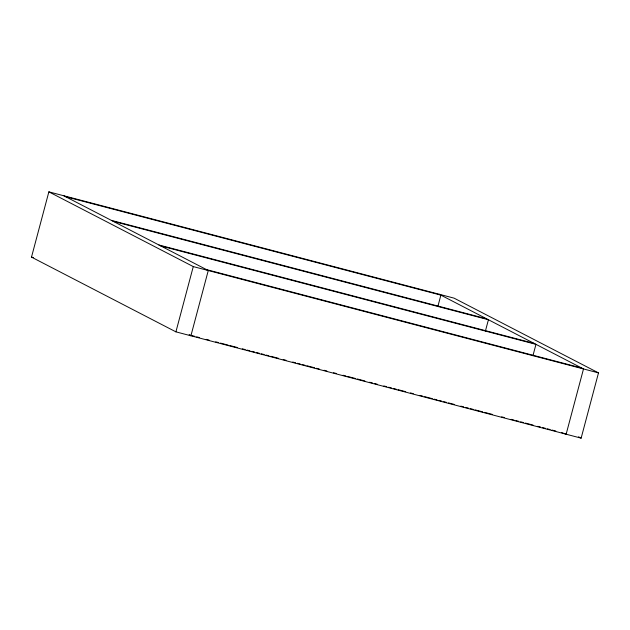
<?xml version="1.0" encoding="UTF-8"?>
<svg xmlns="http://www.w3.org/2000/svg" width="630" height="630" viewBox="0 0 630 630"><rect width="100%" height="100%" fill="white"/><g stroke="black" fill="none" stroke-linecap="round" stroke-linejoin="round"><path stroke-width="0.94" d="M31.5 257.119L48.864 191.851L454.088 298.148L598.5 372.881L581.136 438.149L175.912 331.852L31.5 257.119L33.374 257.607M175.912 331.852L193.276 266.592L48.864 191.851M437.858 306.487L440.882 295.131L65.638 196.71M485.399 331.089L488.423 319.741L113.179 221.311M532.941 355.698L535.965 344.342L160.729 245.92M111.4 220.39L486.644 318.819M158.941 244.999L534.185 343.421M206.49 269.601L581.726 368.03M193.276 266.592L598.5 372.881M194.82 336.357L189.118 334.869L190.906 335.79L208.27 270.522L63.858 195.788M196.718 336.861L199.568 337.609M206.223 339.349L209.073 340.098M215.72 341.846L218.571 342.586M220.468 343.09L228.068 345.082M229.966 345.579L237.573 347.571M242.322 348.823L245.172 349.563M247.07 350.067L249.921 350.815M251.819 351.312L254.67 352.06M256.567 352.556L259.418 353.304M261.316 353.8L264.167 354.548M266.065 355.052L268.916 355.8M270.821 356.296L278.421 358.289M283.169 359.533L286.02 360.281M292.666 362.029L295.517 362.778M297.415 363.274L300.266 364.022M302.164 364.518L305.014 365.266M306.92 365.762L314.52 367.755M316.418 368.259L319.268 369.007M324.017 370.251L326.868 370.999M333.514 372.739L336.365 373.488M343.019 375.236L345.87 375.984M347.768 376.48L355.367 378.473M357.265 378.969L364.864 380.961M369.613 382.213L372.464 382.961M374.362 383.457L377.212 384.205M383.867 385.946L386.718 386.694M388.615 387.19L391.466 387.938M393.364 388.442L396.215 389.19M398.113 389.686L405.712 391.679M410.461 392.923L413.312 393.671M419.966 395.419L422.817 396.168M424.715 396.664L432.314 398.656M434.212 399.152L437.062 399.9M438.96 400.404L441.811 401.145M443.717 401.649L446.56 402.397M448.466 402.893L454.167 404.389M460.813 406.13L463.664 406.878M465.562 407.382L468.413 408.122M470.311 408.626L473.161 409.374M475.059 409.87L482.659 411.863M484.565 412.359L492.164 414.351M501.661 416.847L504.512 417.595M511.158 419.336L514.009 420.084M515.915 420.588L518.758 421.328M520.663 421.832L523.514 422.58M525.412 423.077L533.011 425.069M537.76 426.313L540.611 427.061M542.509 427.565L545.36 428.305M547.257 428.809L550.108 429.558M552.014 430.054L555.81 431.054M561.511 432.542L566.142 434.212L583.506 368.952L439.094 294.21M578.521 436.795L581.136 438.149"/></g></svg>
